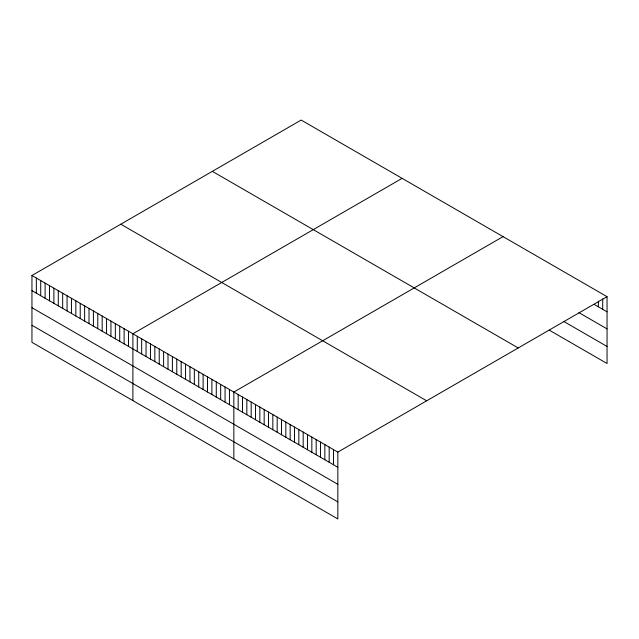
<?xml version="1.0" encoding="UTF-8"?>
<svg xmlns="http://www.w3.org/2000/svg" width="639" height="639" viewBox="0 0 639 639"><rect width="100%" height="100%" fill="white"/><g stroke="black" fill="none" stroke-linecap="round" stroke-linejoin="round"><path stroke-width="0.96" d="M31.95 275.497L337.839 452.1L337.839 518.932L31.95 342.328L31.95 275.497L301.161 120.068L607.05 296.672L607.05 363.503L549.268 330.147M402.107 178.345L132.896 333.774L132.896 400.605M503.045 236.63L233.842 392.05L233.842 458.89M337.839 452.1L607.05 296.672M594.046 304.324L607.05 311.832M578.886 312.623L607.05 328.885M563.718 321.433L607.05 346.45M212.324 171.356L518.213 347.959M120.787 224.201L426.676 400.805M31.95 290.649L337.839 467.253M31.95 307.702L337.839 484.306M31.95 325.275L337.839 501.879M602.713 298.908L602.713 309.332M598.384 301.145L598.384 306.824M333.51 449.6L333.51 464.753M329.173 447.092L329.173 462.253M324.844 444.592L324.844 459.753M320.506 442.092L320.506 457.252M316.177 439.592L316.177 454.744M311.84 437.084L311.84 452.244M307.511 434.584L307.511 449.744M303.174 432.084L303.174 447.244M298.836 429.584L298.836 444.736M294.507 427.076L294.507 442.236M290.17 424.576L290.17 439.736M285.841 422.075L285.841 437.236M281.503 419.575L281.503 434.736M277.174 417.075L277.174 432.228M272.837 414.567L272.837 429.727M268.508 412.067L268.508 427.227M264.171 409.567L264.171 424.727M259.841 407.067L259.841 422.219M255.504 404.559L255.504 419.719M251.175 402.059L251.175 417.219M246.838 399.559L246.838 414.719M242.508 397.059L242.508 412.219M238.171 394.559L238.171 409.711M229.449 389.518L229.449 404.679M225.064 386.986L225.064 402.147M220.671 384.454L220.671 399.607M216.286 381.914L216.286 397.075M211.892 379.382L211.892 394.543M207.507 376.85L207.507 392.011M203.114 374.318L203.114 389.471M198.729 371.778L198.729 386.938M194.336 369.246L194.336 384.406M189.951 366.714L189.951 381.874M185.558 364.182L185.558 379.334M181.172 361.65L181.172 376.802M176.779 359.11L176.779 374.27M172.394 356.578L172.394 371.738M168.009 354.046L168.009 369.206M163.616 351.514L163.616 366.666M159.231 348.974L159.231 364.134M154.838 346.442L154.838 361.602M150.453 343.91L150.453 359.07M146.059 341.378L146.059 356.53M141.674 338.838L141.674 353.998M137.281 336.306L137.281 351.466M128.503 331.242L128.503 346.394M124.118 328.702L124.118 343.862M119.725 326.17L119.725 341.33M115.34 323.638L115.34 338.798M110.946 321.105L110.946 336.266M106.561 318.573L106.561 333.726M102.168 316.033L102.168 331.194M97.783 313.501L97.783 328.662M93.398 310.969L93.398 326.13M89.005 308.437L89.005 323.59M84.62 305.897L84.62 321.058M80.226 303.365L80.226 318.526M75.841 300.833L75.841 315.993M71.448 298.301L71.448 313.453M67.063 295.761L67.063 310.921M62.67 293.229L62.67 308.389M58.285 290.697L58.285 305.857M53.892 288.165L53.892 303.325M49.507 285.633L49.507 300.785M45.113 283.093L45.113 298.253M40.728 280.561L40.728 295.721M36.335 278.029L36.335 293.189"/></g></svg>
